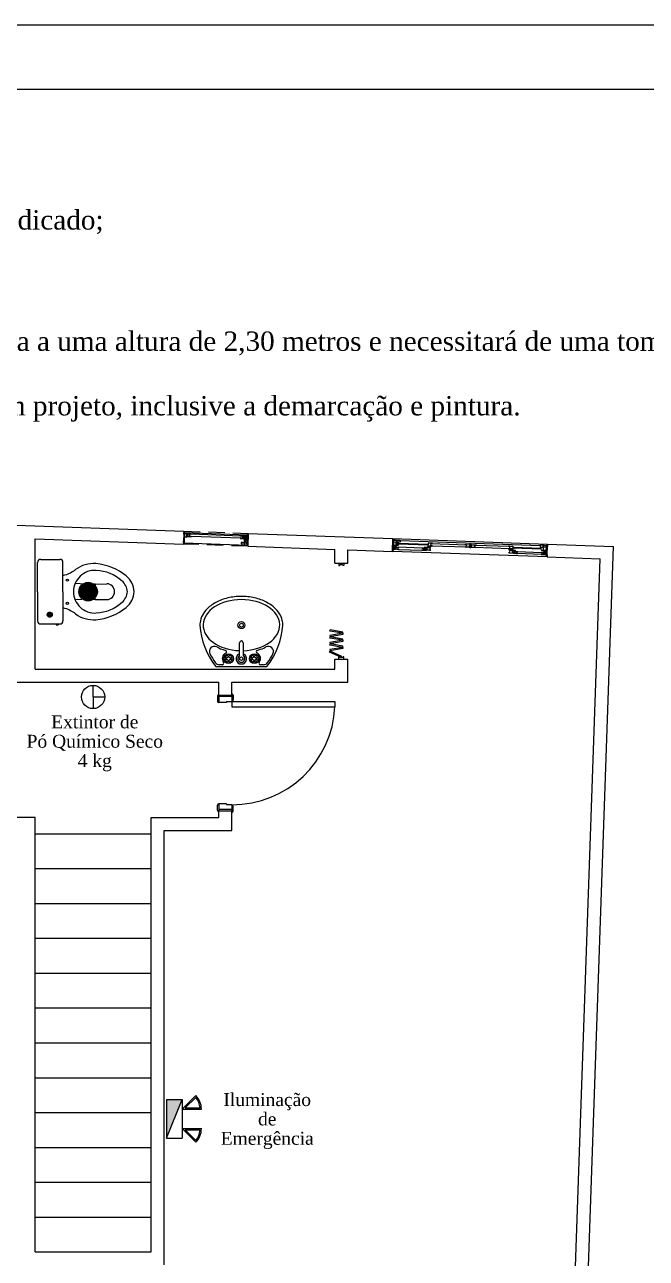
# Model space of a CAD drawing. Header units: millimetres. Extents: x 9200 to 13100, y 733 to 2283.
# Drawn here: x 9822 to 10304, y 1327 to 2283 of the extents above; entities that cross this region are included whole.
import ezdxf
from ezdxf.enums import TextEntityAlignment as Align

# ---------------------------------------------------------------- set-up
doc = ezdxf.new("R2010")
doc.units = ezdxf.units.MM
doc.linetypes.add('DASHED', pattern=[19.05, 12.7, -6.35])
for name, color, linetype in [('001 - 0.350 Color', 1, 'Continuous'), ('005 - 0.350 Color', 5, 'Continuous'), ('010 - 0.050', 10, 'Continuous'), ('014 - 1.000', 14, 'Continuous'), ('040 - 0.150', 40, 'Continuous')]:
    doc.layers.add(name, color=color, linetype=linetype)
doc.styles.add('style1', font='BOOKOS.TTF')

msp = doc.modelspace()

# ---------------------------------------------------------------- hatches: boundary and pattern name
at = {"layer": '005 - 0.350 Color', "ltscale": 0.25}
msp.add_hatch(color=256, dxfattribs=at).paths.add_polyline_path([(9931.75, 1419.94), (9931.75, 1449.94), (9943.75, 1449.94)])

# ---------------------------------------------------------------- linework, layer by layer
at = {"layer": '001 - 0.350 Color', "ltscale": 0.25}
for q in [(9874.75, 1770.94), (9874.75, 1752.94), (9883.75, 1761.94)]:
    msp.add_line((9874.75, 1761.94), q, dxfattribs=at)
msp.add_circle((9874.75, 1761.94), 9, dxfattribs=at)
at = {"layer": '005 - 0.350 Color', "ltscale": 0.25}
for p, q in [((9931.75, 1449.94), (9931.75, 1419.94)), ((9931.75, 1419.94), (9943.75, 1449.94)), ((9931.75, 1449.94), (9943.75, 1449.94)), ((9943.75, 1449.94), (9943.75, 1419.94)), ((9931.75, 1419.94), (9943.75, 1419.94))]:
    msp.add_line(p, q, dxfattribs=at)
at = {"layer": '005 - 0.350 Color', "ltscale": 2.5}
for p, q in [((9943.75, 1442.44), (9954.36, 1453.05)), ((9946.16, 1443.44), (9954.33, 1451.61)), ((9943.75, 1442.44), (9958.75, 1442.44)), ((9946.16, 1443.44), (9957.71, 1443.44)), ((9943.75, 1427.44), (9958.75, 1427.44)), ((9943.75, 1427.44), (9954.36, 1416.84)), ((9946.16, 1426.44), (9957.71, 1426.44)), ((9946.16, 1426.44), (9954.33, 1418.28))]:
    msp.add_line(p, q, dxfattribs=at)
for centre, radius, start, end in [((9943.75, 1442.44), 14, 4.09604, 40.90396), ((9943.75, 1442.44), 15, 0, 45), ((9943.75, 1427.44), 14, 319.09604, 355.90396), ((9943.75, 1427.44), 15, 315, 0)]:
    msp.add_arc(centre, radius, start, end, dxfattribs=at)
at = {"layer": '010 - 0.050', "ltscale": 0.5}
for p, q in [((9945.09, 1889.49), (9945.04, 1888.26)), ((9945.76, 1889.47), (9945.09, 1889.49)), ((9945.09, 1889.49), (9995.05, 1887.71)), ((9945.09, 1888.21), (9945.12, 1888.21)), ((9945.17, 1888.26), (9945.19, 1888.68)), ((9945.2, 1888.91), (9945.21, 1889.31)), ((9945.65, 1888.84), (9945.24, 1888.86)), ((9945.24, 1888.73), (9945.66, 1888.71)), ((9945.26, 1889.36), (9945.66, 1889.34)), ((9945.66, 1888.71), (9945.43, 1882.24)), ((9945.54, 1882.1), (9945.68, 1885.97)), ((9945.7, 1888.89), (9945.65, 1888.84)), ((9945.66, 1889.34), (9945.71, 1889.29)), ((9945.68, 1885.97), (9947.48, 1885.9)), ((9945.78, 1888.84), (9945.7, 1888.89)), ((9945.71, 1889.29), (9945.8, 1889.34)), ((9945.78, 1888.76), (9945.78, 1888.84)), ((9947.58, 1888.69), (9945.78, 1888.76)), ((9945.8, 1889.34), (9945.8, 1889.42)), ((9947.23, 1886.03), (9947.25, 1886.57)), ((9947.33, 1886.03), (9947.23, 1886.03)), ((9947.25, 1886.57), (9947.35, 1886.56)), ((9947.31, 1888.05), (9947.32, 1888.58)), ((9947.41, 1888.05), (9947.31, 1888.05)), ((9947.32, 1888.58), (9947.42, 1888.58)), ((9947.34, 1886.14), (9947.33, 1886.03)), ((9947.39, 1886.14), (9947.34, 1886.14)), ((9947.35, 1886.56), (9947.35, 1886.45)), ((9947.35, 1886.45), (9947.4, 1886.45)), ((9947.46, 1888.16), (9947.41, 1888.16)), ((9947.41, 1888.16), (9947.41, 1888.05)), ((9947.42, 1888.58), (9947.42, 1888.47)), ((9947.42, 1888.47), (9947.47, 1888.47)), ((9947.43, 1886.03), (9947.44, 1886.09)), ((9947.53, 1886.02), (9947.43, 1886.03)), ((9947.45, 1886.5), (9947.51, 1888.1)), ((9947.52, 1888.51), (9947.52, 1888.57)), ((9947.52, 1888.57), (9947.62, 1888.57)), ((9947.53, 1885.95), (9947.53, 1886.02)), ((9947.62, 1888.57), (9947.63, 1888.64)), ((9947.77, 1886.09), (9947.78, 1886.59)), ((9947.86, 1886.04), (9947.81, 1886.04)), ((9947.83, 1887.99), (9947.85, 1888.49)), ((9947.84, 1886.64), (9947.86, 1886.64)), ((9947.87, 1886.18), (9947.86, 1886.04)), ((9950.67, 1886.08), (9947.87, 1886.18)), ((9947.9, 1887.94), (9947.88, 1887.94)), ((9947.9, 1886.59), (9947.89, 1886.3)), ((9947.89, 1886.3), (9948.4, 1886.28)), ((9947.9, 1888.54), (9947.95, 1888.53)), ((9947.95, 1888.53), (9947.95, 1888.39)), ((9947.95, 1888.39), (9950.75, 1888.29)), ((9947.96, 1888.27), (9947.95, 1887.98)), ((9948.47, 1888.26), (9947.96, 1888.27)), ((9948.4, 1886.28), (9948.47, 1888.26)), ((9949.64, 1888.21), (9949.57, 1886.24)), ((9949.57, 1886.24), (9950.65, 1886.2)), ((9950.72, 1888.18), (9949.64, 1888.21)), ((9950.65, 1886.2), (9950.67, 1886.59)), ((9950.67, 1886.59), (9950.79, 1886.58)), ((9950.71, 1887.79), (9950.72, 1888.18)), ((9950.83, 1887.78), (9950.71, 1887.79)), ((9950.79, 1886.58), (9950.77, 1886.17)), ((9989.15, 1884.96), (9950.78, 1886.33)), ((9950.84, 1888.19), (9950.83, 1887.78)), ((9989.21, 1886.66), (9950.84, 1888.03)), ((9989.16, 1885.21), (9989.15, 1884.8)), ((9989.28, 1885.21), (9989.16, 1885.21)), ((9989.22, 1886.82), (9989.2, 1886.41)), ((9989.2, 1886.41), (9989.32, 1886.41)), ((9989.24, 1884.7), (9992.04, 1884.6)), ((9989.27, 1884.82), (9989.28, 1885.21)), ((9990.35, 1884.78), (9989.27, 1884.82)), ((9992.12, 1886.82), (9989.32, 1886.92)), ((9989.32, 1886.41), (9989.34, 1886.8)), ((9989.34, 1886.8), (9990.42, 1886.76)), ((9990.42, 1886.76), (9990.35, 1884.78)), ((9991.52, 1884.74), (9991.59, 1886.72)), ((9992.03, 1884.72), (9991.52, 1884.74)), ((9991.59, 1886.72), (9992.1, 1886.7)), ((9991.65, 1884.61), (9991.64, 1884.35)), ((9991.78, 1884.15), (9992, 1884.08)), ((9992, 1884.08), (9991.93, 1881.94)), ((9992.02, 1884.47), (9992.02, 1884.6)), ((9992.24, 1884.4), (9992.02, 1884.47)), ((9992.04, 1885.01), (9992.03, 1884.72)), ((9992.04, 1884.6), (9992.04, 1884.46)), ((9992.04, 1884.46), (9992.09, 1884.46)), ((9992.1, 1886.7), (9992.09, 1886.41)), ((9992.11, 1885.06), (9992.09, 1885.06)), ((9992.13, 1886.96), (9992.12, 1886.82)), ((9992.18, 1886.96), (9992.13, 1886.96)), ((9992.13, 1886.36), (9992.15, 1886.36)), ((9992.14, 1884.51), (9992.16, 1885.01)), ((9992.21, 1886.41), (9992.22, 1886.91)), ((9992.43, 1884.1), (9992.29, 1880.32)), ((9992.3, 1881.93), (9992.38, 1884.2)), ((9992.36, 1884.35), (9992.37, 1884.42)), ((9992.37, 1884.42), (9992.47, 1884.42)), ((9994.21, 1884.24), (9992.41, 1884.3)), ((9992.83, 1884.09), (9992.43, 1884.1)), ((9992.46, 1886.97), (9992.46, 1887.04)), ((9992.56, 1886.97), (9992.46, 1886.97)), ((9992.47, 1884.42), (9992.47, 1884.48)), ((9992.48, 1884.89), (9992.54, 1886.5)), ((9992.51, 1887.09), (9994.31, 1887.03)), ((9992.52, 1884.53), (9992.57, 1884.53)), ((9992.58, 1884.84), (9992.53, 1884.84)), ((9992.55, 1886.91), (9992.56, 1886.97)), ((9992.57, 1884.53), (9992.57, 1884.42)), ((9992.57, 1884.42), (9992.67, 1884.41)), ((9992.68, 1884.95), (9992.58, 1884.95)), ((9992.58, 1884.95), (9992.58, 1884.84)), ((9992.59, 1886.55), (9992.64, 1886.54)), ((9992.65, 1886.85), (9992.6, 1886.86)), ((9992.64, 1886.54), (9992.64, 1886.43)), ((9992.64, 1886.43), (9992.74, 1886.43)), ((9992.66, 1886.97), (9992.65, 1886.85)), ((9992.76, 1886.96), (9992.66, 1886.97)), ((9992.67, 1884.41), (9992.68, 1884.95)), ((9992.69, 1880.3), (9992.83, 1884.09)), ((9992.74, 1886.43), (9992.76, 1886.96)), ((9992.91, 1886.96), (9992.82, 1884.41)), ((9992.82, 1884.41), (9994.21, 1884.36)), ((9992.83, 1884.09), (9993.08, 1884.08)), ((9994.31, 1886.91), (9992.91, 1886.96)), ((9993.01, 1881.88), (9993.09, 1884.28)), ((9993.09, 1884.28), (9994.21, 1884.24)), ((9994.07, 1880.37), (9994.21, 1884.24)), ((9994.43, 1886.97), (9994.2, 1880.5)), ((9994.21, 1884.36), (9994.31, 1886.91)), ((9994.31, 1887.11), (9994.4, 1887.15)), ((9994.31, 1887.03), (9994.31, 1887.11)), ((9994.33, 1887.61), (9994.33, 1887.69)), ((9994.41, 1887.55), (9994.33, 1887.61)), ((9994.38, 1887.73), (9995.05, 1887.71)), ((9994.4, 1887.15), (9994.45, 1887.1)), ((9994.47, 1887.6), (9994.41, 1887.55)), ((9994.85, 1886.96), (9994.43, 1886.97)), ((9994.45, 1887.1), (9994.85, 1887.09)), ((9994.87, 1887.59), (9994.47, 1887.6)), ((9994.88, 1886.49), (9994.9, 1886.91)), ((9994.9, 1887.14), (9994.92, 1887.54)), ((9994.96, 1886.43), (9994.93, 1886.43)), ((9995.05, 1887.71), (9995.01, 1886.48)), ((9944.84, 1882.73), (9944.8, 1881.5)), ((9944.8, 1881.5), (9945.47, 1881.47)), ((9944.8, 1881.5), (9994.77, 1879.72)), ((9944.93, 1882.77), (9944.9, 1882.77)), ((9944.94, 1881.67), (9944.95, 1882.07)), ((9944.96, 1882.3), (9944.97, 1882.72)), ((9945.39, 1881.61), (9944.99, 1881.62)), ((9945, 1882.12), (9945.41, 1882.11)), ((9945.43, 1882.24), (9945.01, 1882.25)), ((9945.44, 1881.65), (9945.39, 1881.61)), ((9945.41, 1882.11), (9945.45, 1882.05)), ((9945.52, 1881.6), (9945.44, 1881.65)), ((9945.45, 1882.05), (9945.54, 1882.1)), ((9945.52, 1881.52), (9945.52, 1881.6)), ((9989.91, 1880.68), (9989.94, 1881.68)), ((9991.88, 1880.53), (9990.23, 1880.37)), ((9990.29, 1881.97), (9991.92, 1881.7)), ((9991.93, 1881.94), (9992.3, 1881.93)), ((9992.09, 1880.33), (9992.29, 1880.32)), ((9992.15, 1881.89), (9992.35, 1881.88)), ((9992.29, 1880.32), (9992.69, 1880.3)), ((9992.77, 1882.49), (9992.37, 1882.5)), ((9992.76, 1882.09), (9993.01, 1882.08)), ((9994.12, 1881.84), (9993.01, 1881.88)), ((9994.05, 1879.87), (9994.14, 1879.92)), ((9994.05, 1879.79), (9994.05, 1879.87)), ((9994.16, 1880.32), (9994.07, 1880.37)), ((9994.77, 1879.72), (9994.1, 1879.74)), ((9994.14, 1879.92), (9994.19, 1879.87)), ((9994.21, 1880.37), (9994.16, 1880.32)), ((9994.19, 1879.87), (9994.59, 1879.85)), ((9994.2, 1880.5), (9994.62, 1880.48)), ((9994.61, 1880.35), (9994.21, 1880.37)), ((9994.65, 1879.9), (9994.66, 1880.3)), ((9994.67, 1880.53), (9994.68, 1880.95)), ((9994.73, 1881), (9994.76, 1881)), ((9994.81, 1880.94), (9994.77, 1879.72))]:
    msp.add_line(p, q, dxfattribs=at)
at = {"layer": '010 - 0.050'}
for p, q in [((10107.15, 1884.71), (10227.07, 1880.43)), ((10107.84, 1883.38), (10109.99, 1883.3)), ((10109.99, 1883.3), (10107.84, 1883.38)), ((10226.71, 1870.44), (10106.79, 1874.72)), ((10107.79, 1882.09), (10109.89, 1882.01)), ((10111.45, 1876.34), (10129.62, 1875.69)), ((10111.64, 1881.2), (10134.47, 1880.39)), ((10111.64, 1880.62), (10134.45, 1879.81)), ((10112.79, 1883.2), (10221.33, 1879.33)), ((10136.71, 1879.16), (10164.15, 1878.19)), ((10136.78, 1880.86), (10164.21, 1879.89)), ((10200.24, 1877.46), (10222.29, 1876.67)), ((10200.26, 1878.04), (10222.33, 1877.25)), ((10224.13, 1879.23), (10226.28, 1879.15)), ((10226.24, 1877.86), (10224.14, 1877.94)), ((9831.75, 1843.55), (9831.75, 1866.17)), ((9834.13, 1868.55), (9849.01, 1868.55)), ((9851.39, 1843.55), (9851.39, 1866.17)), ((10222.18, 1872.39), (10204.01, 1873.04)), ((9876.28, 1848.98), (9860.87, 1849.99)), ((9865.21, 1845.58), (9863.81, 1844.18)), ((9872.95, 1836.7), (9864.07, 1845.57)), ((9868.45, 1850.25), (9864.22, 1846.02)), ((9865.78, 1847.28), (9864.35, 1845.86)), ((9873.78, 1837), (9864.38, 1846.41)), ((9873.78, 1837), (9864.38, 1846.41)), ((9874.53, 1837.39), (9864.76, 1847.16)), ((9875.21, 1837.84), (9865.21, 1847.84)), ((9866.34, 1848.99), (9865.25, 1847.9)), ((9866.91, 1846.14), (9865.49, 1844.72)), ((9875.83, 1838.36), (9865.73, 1848.46)), ((9867.48, 1847.85), (9866.06, 1846.43)), ((9876.38, 1838.95), (9866.32, 1849.01)), ((9868.05, 1849.55), (9866.63, 1848.13)), ((9876.87, 1839.6), (9866.97, 1849.5)), ((9868.62, 1846.71), (9867.2, 1845.29)), ((9877.29, 1840.31), (9867.68, 1849.92)), ((9869.18, 1848.42), (9867.76, 1847)), ((9869.75, 1850.12), (9868.33, 1848.7)), ((9869.75, 1845.58), (9868.33, 1844.16)), ((9877.63, 1841.1), (9868.48, 1850.26)), ((9870.32, 1847.28), (9868.9, 1845.86)), ((9877.89, 1841.98), (9869.35, 1850.52)), ((9870.89, 1848.99), (9869.47, 1847.57)), ((9871.44, 1850.68), (9870.04, 1849.27)), ((9871.46, 1846.14), (9870.04, 1844.72)), ((9878.04, 1842.97), (9870.34, 1850.67)), ((9872.03, 1847.85), (9870.6, 1846.43)), ((9878.06, 1843.25), (9870.62, 1850.69)), ((9872.59, 1849.55), (9871.17, 1848.13)), ((9876.28, 1849.5), (9871.41, 1849.83)), ((9878.05, 1844.1), (9871.47, 1850.67)), ((9872.44, 1850.53), (9871.74, 1849.84)), ((9873.16, 1846.71), (9871.74, 1845.29)), ((9873.73, 1848.42), (9872.31, 1847)), ((9877.8, 1845.48), (9872.86, 1850.43)), ((9874.12, 1849.94), (9872.88, 1848.7)), ((9874.3, 1845.58), (9872.88, 1844.16)), ((9874.87, 1847.28), (9873.45, 1845.86)), ((9875.43, 1848.99), (9874.01, 1847.57)), ((9874.84, 1849.53), (9874.58, 1849.27)), ((9876, 1846.14), (9874.58, 1844.72)), ((9876.78, 1847.64), (9875.01, 1849.41)), ((9876.57, 1847.85), (9875.15, 1846.43)), ((9876.08, 1848.49), (9875.72, 1848.13)), ((9876.28, 1849.5), (9885.42, 1849.67)), ((9876.28, 1848.98), (9876.28, 1843.55)), ((9877.45, 1846.46), (9876.29, 1845.29)), ((9877.06, 1847.2), (9876.86, 1847)), ((9831.75, 1843.55), (9831.75, 1820.93)), ((9851.39, 1843.55), (9851.39, 1820.93)), ((9876.28, 1838.13), (9860.81, 1837.11)), ((9870.97, 1836.41), (9863.78, 1843.59)), ((9864.64, 1843.87), (9863.8, 1843.03)), ((9872.02, 1836.49), (9863.87, 1844.65)), ((9869.73, 1836.51), (9863.88, 1842.36)), ((9864.07, 1842.17), (9863.94, 1842.04)), ((9865.78, 1842.74), (9864.35, 1841.31)), ((9868.12, 1836.98), (9864.35, 1840.75)), ((9865.21, 1841.03), (9864.53, 1840.36)), ((9866.34, 1844.44), (9864.92, 1843.02)), ((9866.34, 1839.89), (9865.43, 1838.98)), ((9866.91, 1841.6), (9865.49, 1840.18)), ((9867.48, 1843.3), (9866.06, 1841.88)), ((9869.75, 1841.03), (9866.59, 1837.87)), ((9867.48, 1838.76), (9866.59, 1837.87)), ((9868.05, 1845.01), (9866.63, 1843.59)), ((9868.05, 1840.46), (9866.63, 1839.04)), ((9868.62, 1842.17), (9867.2, 1840.75)), ((9869.18, 1843.87), (9867.76, 1842.45)), ((9869.18, 1839.33), (9867.76, 1837.91)), ((9868.62, 1837.62), (9868.02, 1837.03)), ((9869.75, 1841.03), (9868.33, 1839.61)), ((9870.32, 1842.74), (9868.9, 1841.31)), ((9870.32, 1838.19), (9868.9, 1836.77)), ((9870.89, 1844.44), (9869.47, 1843.02)), ((9870.89, 1839.89), (9869.47, 1838.47)), ((9871.46, 1841.6), (9870.04, 1840.18)), ((9872.03, 1843.3), (9870.6, 1841.88)), ((9872.03, 1838.76), (9870.6, 1837.34)), ((9871.46, 1837.05), (9870.81, 1836.41)), ((9872.59, 1845.01), (9871.17, 1843.59)), ((9872.59, 1840.46), (9871.17, 1839.04)), ((9876.28, 1837.6), (9871.41, 1837.28)), ((9873.16, 1842.17), (9871.74, 1840.75)), ((9873.16, 1837.62), (9872.04, 1836.5)), ((9873.73, 1843.87), (9872.31, 1842.45)), ((9873.73, 1839.33), (9872.31, 1837.91)), ((9874.3, 1841.03), (9872.88, 1839.61)), ((9874.87, 1842.74), (9873.45, 1841.31)), ((9874.87, 1838.19), (9873.61, 1836.93)), ((9875.43, 1844.44), (9874.01, 1843.02)), ((9875.43, 1839.89), (9874.01, 1838.47)), ((9876, 1841.6), (9874.58, 1840.18)), ((9876.57, 1843.3), (9875.15, 1841.88)), ((9877.14, 1845.01), (9875.72, 1843.59)), ((9877.14, 1840.46), (9875.72, 1839.04)), ((9876.28, 1838.13), (9876.28, 1843.55)), ((9876.28, 1837.6), (9885.42, 1837.44)), ((9877.71, 1842.17), (9876.29, 1840.75)), ((9878.07, 1843.66), (9876.86, 1842.45)), ((9877.97, 1844.71), (9877.42, 1844.16)), ((9841.16, 1827.6), (9839.26, 1825.7)), ((9840.93, 1827.59), (9839.27, 1825.92)), ((9841.36, 1827.59), (9839.27, 1825.5)), ((9841.54, 1827.56), (9839.29, 1825.32)), ((9841.58, 1823.84), (9839.3, 1826.11)), ((9840.67, 1827.54), (9839.32, 1826.19)), ((9841.71, 1827.52), (9839.34, 1825.15)), ((9841.75, 1823.88), (9839.35, 1826.28)), ((9841.86, 1827.47), (9839.39, 1824.99)), ((9841.9, 1823.94), (9839.41, 1826.43)), ((9840.34, 1827.41), (9839.44, 1826.52)), ((9842.01, 1827.4), (9839.46, 1824.85)), ((9842.04, 1824.01), (9839.47, 1826.58)), ((9842.15, 1827.33), (9839.53, 1824.71)), ((9842.18, 1824.08), (9839.55, 1826.71)), ((9842.27, 1827.24), (9839.61, 1824.58)), ((9842.3, 1824.17), (9839.64, 1826.83)), ((9842.39, 1827.15), (9839.71, 1824.47)), ((9842.42, 1824.26), (9839.73, 1826.95)), ((9842.5, 1827.05), (9839.81, 1824.36)), ((9842.53, 1824.36), (9839.83, 1827.06)), ((9842.6, 1826.94), (9839.92, 1824.25)), ((9842.63, 1824.48), (9839.94, 1827.16)), ((9842.7, 1826.82), (9840.03, 1824.16)), ((9842.72, 1824.59), (9840.06, 1827.25)), ((9842.78, 1826.7), (9840.16, 1824.08)), ((9842.8, 1824.72), (9840.19, 1827.33)), ((9842.86, 1826.56), (9840.29, 1824)), ((9842.87, 1824.86), (9840.33, 1827.41)), ((9842.92, 1826.42), (9840.44, 1823.93)), ((9842.94, 1825.01), (9840.47, 1827.47)), ((9842.98, 1826.27), (9840.59, 1823.88)), ((9842.99, 1825.16), (9840.63, 1827.52)), ((9843.02, 1826.1), (9840.76, 1823.83)), ((9843.03, 1825.33), (9840.8, 1827.56)), ((9843.06, 1825.52), (9840.98, 1827.59)), ((9843.07, 1825.72), (9841.19, 1827.6)), ((9843.05, 1825.94), (9841.41, 1827.58)), ((9843, 1826.21), (9841.68, 1827.53)), ((9842.86, 1826.55), (9842.02, 1827.39)), ((9834.13, 1818.55), (9849.01, 1818.55)), ((9834.13, 1818.55), (9834.13, 1818.55)), ((9834.13, 1818.55), (9834.13, 1818.55)), ((9841.21, 1823.79), (9839.26, 1825.74)), ((9841.4, 1823.81), (9839.27, 1825.93)), ((9840.99, 1823.8), (9839.27, 1825.52)), ((9840.74, 1823.84), (9839.31, 1825.27)), ((9840.43, 1823.94), (9839.4, 1824.96)), ((9843.05, 1825.92), (9840.94, 1823.8)), ((9843.07, 1825.72), (9841.14, 1823.79)), ((9843.06, 1825.5), (9841.36, 1823.8)), ((9843.01, 1825.25), (9841.61, 1823.84)), ((9842.91, 1824.93), (9841.93, 1823.95)), ((9846.2, 1818.55), (9846.2, 1817.98)), ((9846.2, 1817.98), (9847.8, 1817.98)), ((9846.44, 1817.74), (9847.56, 1817.74)), ((9847.8, 1818.55), (9847.8, 1817.98)), ((9988.38, 1794.01), (9988.38, 1804.01)), ((9991.13, 1804.01), (9991.13, 1794.01)), ((9978.47, 1791.98), (9977.72, 1791.98)), ((9978.46, 1791.29), (9977.72, 1791.29)), ((9979.44, 1792.96), (9979.44, 1793.69)), ((9979.44, 1790.32), (9979.44, 1789.57)), ((9980.13, 1792.95), (9980.13, 1793.69)), ((9980.13, 1790.31), (9980.13, 1789.57)), ((9981.1, 1791.29), (9981.84, 1791.29)), ((9981.11, 1791.98), (9981.84, 1791.98)), ((9998.4, 1791.98), (9997.66, 1791.98)), ((9998.39, 1791.29), (9997.66, 1791.29)), ((9999.38, 1792.96), (9999.38, 1793.69)), ((9999.38, 1790.32), (9999.38, 1789.57)), ((10000.06, 1792.95), (10000.06, 1793.69)), ((10000.06, 1790.31), (10000.06, 1789.57)), ((10001.04, 1791.29), (10001.78, 1791.29)), ((10001.05, 1791.98), (10001.78, 1791.98)), ((10009.55, 1785.44), (9969.95, 1785.44)), ((9975.01, 1786.93), (9972.69, 1786.93)), ((10006.81, 1786.93), (10004.49, 1786.93)), ((9971.25, 1762.74), (9971.25, 1758.74)), ((9972.25, 1763.24), (9972.25, 1757.74)), ((9982.25, 1762.24), (9972.25, 1762.24)), ((9983.25, 1763.44), (9983.25, 1759.44)), ((9978.25, 1757.74), (9972.25, 1757.74)), ((9972.25, 1757.74), (9972.25, 1757.74)), ((9978.25, 1758.44), (9978.25, 1757.74)), ((9982.25, 1758.44), (9982.25, 1758.44)), ((9982.25, 1758.44), (10062.25, 1758.44)), ((9982.25, 1754.44), (10062.25, 1754.44)), ((10062.25, 1758.44), (10062.25, 1754.44)), ((9971.25, 1674.14), (9971.25, 1678.14)), ((9978.25, 1679.14), (9972.25, 1679.14)), ((9972.25, 1679.14), (9972.25, 1673.64)), ((9982.25, 1674.64), (9972.25, 1674.64)), ((9978.25, 1679.14), (9978.25, 1678.44)), ((9982.25, 1678.44), (9978.25, 1678.44)), ((9982.25, 1678.44), (9982.25, 1673.64)), ((9983.25, 1673.44), (9983.25, 1677.44))]:
    msp.add_line(p, q, dxfattribs=at)
at = {"layer": '010 - 0.050', "ltscale": 2.5}
for p, q in [((10065.25, 1865.74), (10065.25, 1863.74)), ((10065.75, 1863.74), (10066.46, 1864.45)), ((10068.04, 1864.45), (10066.46, 1864.45)), ((10068.75, 1863.74), (10068.04, 1864.45)), ((10069.25, 1865.74), (10069.25, 1863.74)), ((10065.25, 1863.74), (10065.75, 1863.74)), ((10069.25, 1863.74), (10068.75, 1863.74)), ((10058.45, 1813.05), (10058.62, 1814.03)), ((10068.29, 1811.31), (10058.45, 1813.05)), ((10068.29, 1811.31), (10058.45, 1809.57)), ((10058.45, 1809.57), (10058.62, 1808.59)), ((10058.45, 1807.6), (10058.62, 1808.59)), ((10068.29, 1805.87), (10058.45, 1807.6)), ((10068.47, 1812.29), (10058.62, 1814.03)), ((10068.47, 1810.32), (10058.62, 1808.59)), ((10068.47, 1806.85), (10058.62, 1808.59)), ((10068.29, 1811.31), (10068.47, 1812.29)), ((10068.29, 1811.31), (10068.47, 1810.32)), ((10068.29, 1805.87), (10068.47, 1806.85)), ((10058.19, 1796.66), (10058.61, 1797.57)), ((10068.29, 1805.87), (10058.45, 1804.13)), ((10058.45, 1804.13), (10058.62, 1803.14)), ((10058.45, 1802.16), (10058.62, 1803.14)), ((10068.29, 1800.42), (10058.45, 1802.16)), ((10068.29, 1800.42), (10058.45, 1798.69)), ((10058.45, 1798.69), (10058.62, 1797.7)), ((10067.67, 1793.34), (10058.61, 1797.57)), ((10068.47, 1804.88), (10058.62, 1803.14)), ((10068.47, 1801.41), (10058.62, 1803.14)), ((10068.47, 1799.44), (10058.62, 1797.7)), ((10068.29, 1805.87), (10068.47, 1804.88)), ((10068.29, 1800.42), (10068.47, 1801.41)), ((10068.29, 1800.42), (10068.47, 1799.44)), ((10067.25, 1792.44), (10058.19, 1796.66)), ((10065.25, 1793.14), (10065.75, 1793.14)), ((10065.25, 1791.14), (10065.25, 1793.14)), ((10065.75, 1793.14), (10066.46, 1792.44)), ((10068.04, 1792.44), (10066.46, 1792.44)), ((10067.25, 1792.44), (10067.67, 1793.34)), ((10068.75, 1793.14), (10068.04, 1792.44)), ((10069.25, 1793.14), (10068.75, 1793.14)), ((10069.25, 1791.14), (10069.25, 1793.14)), ((9982.25, 1763.24), (9982.25, 1758.44)), ((9978.25, 1758.44), (9982.25, 1758.44)), ((9982.25, 1758.44), (9982.25, 1754.44))]:
    msp.add_line(p, q, dxfattribs=at)
at = {"layer": '010 - 0.050'}
for points in [[(10107.67, 1878.75), (10108.67, 1878.71), (10108.68, 1878.85), (10107.68, 1878.89), (10107.84, 1883.41), (10109.1, 1883.36), (10109.1, 1883.5), (10107.84, 1883.55), (10107.76, 1883.6), (10107.71, 1883.55), (10107.25, 1883.57), (10107.26, 1884.07), (10107.73, 1884.05), (10107.77, 1884), (10107.86, 1884.05), (10107.87, 1884.19), (10107.13, 1884.21), (10107.08, 1882.93), (10107.22, 1882.93), (10107.24, 1883.43), (10107.69, 1883.41), (10107.42, 1875.98), (10106.97, 1875.99), (10106.99, 1876.49), (10106.85, 1876.5), (10106.81, 1875.22), (10107.55, 1875.19), (10107.55, 1875.33), (10107.47, 1875.39), (10107.42, 1875.34), (10106.95, 1875.35), (10106.97, 1875.85), (10107.43, 1875.84), (10107.48, 1875.78), (10107.57, 1875.83), (10107.61, 1876.85), (10108.61, 1876.82), (10108.61, 1876.96), (10107.61, 1876.99)], [(10226.12, 1874.52), (10225.12, 1874.56), (10225.12, 1874.7), (10226.12, 1874.66), (10226.28, 1879.18), (10225.03, 1879.23), (10225.03, 1879.37), (10226.29, 1879.32), (10226.38, 1879.37), (10226.43, 1879.32), (10226.89, 1879.3), (10226.91, 1879.8), (10226.44, 1879.82), (10226.39, 1879.77), (10226.31, 1879.82), (10226.31, 1879.96), (10227.05, 1879.94), (10227.01, 1878.66), (10226.87, 1878.66), (10226.88, 1879.16), (10226.43, 1879.18), (10226.17, 1871.74), (10226.62, 1871.73), (10226.64, 1872.22), (10226.78, 1872.22), (10226.73, 1870.94), (10225.99, 1870.97), (10226, 1871.11), (10226.08, 1871.15), (10226.13, 1871.1), (10226.6, 1871.09), (10226.61, 1871.59), (10226.15, 1871.6), (10226.1, 1871.55), (10226.01, 1871.61), (10226.05, 1872.63), (10225.05, 1872.66), (10225.06, 1872.8), (10226.06, 1872.77)]]:
    msp.add_lwpolyline(points, close=True, dxfattribs=at)
for points in [[(10110.27, 1879.8), (10109.87, 1879.81), (10110, 1883.61), (10110.4, 1883.6), (10110.27, 1879.8)], [(10109, 1878.03), (10111.51, 1877.94), (10111.49, 1877.54), (10111.37, 1877.54), (10111.38, 1877.82), (10110.3, 1877.86), (10110.26, 1876.5), (10111.33, 1876.46), (10111.34, 1876.74), (10111.46, 1876.74), (10111.45, 1876.34), (10108.14, 1876.46), (10108.15, 1876.58)], [(10108.15, 1876.58), (10109.15, 1876.54), (10109.19, 1877.9), (10108.99, 1877.91), (10109, 1878.03)], [(10129.68, 1877.29), (10111.51, 1877.94)], [(10132.93, 1875.69), (10131.93, 1875.73), (10131.98, 1877.09), (10132.18, 1877.08), (10132.18, 1877.2), (10129.68, 1877.29), (10129.66, 1876.89), (10129.78, 1876.89), (10129.79, 1877.17), (10130.87, 1877.13), (10130.82, 1875.77), (10129.74, 1875.81), (10129.75, 1876.09), (10129.63, 1876.09), (10129.62, 1875.69), (10132.93, 1875.57), (10132.93, 1875.69)], [(10170.45, 1877.93), (10197.93, 1876.95)], [(10170.51, 1879.69), (10197.99, 1878.71)], [(10200.71, 1873.27), (10201.71, 1873.24), (10201.76, 1874.6), (10201.56, 1874.61), (10201.56, 1874.73), (10204.07, 1874.64), (10204.05, 1874.24), (10203.93, 1874.24), (10203.94, 1874.52), (10202.86, 1874.56), (10202.82, 1873.2), (10203.9, 1873.16), (10203.91, 1873.44), (10204.03, 1873.44), (10204.01, 1873.04), (10200.7, 1873.16), (10200.71, 1873.27)], [(10204.07, 1874.64), (10222.24, 1873.99)], [(10224.75, 1873.9), (10222.24, 1873.99), (10222.22, 1873.59), (10222.34, 1873.58), (10222.35, 1873.86), (10223.43, 1873.83), (10223.38, 1872.47), (10222.3, 1872.5), (10222.31, 1872.78), (10222.19, 1872.79), (10222.18, 1872.39), (10225.49, 1872.27), (10225.49, 1872.39)], [(10223.61, 1875.76), (10224.01, 1875.74), (10224.14, 1879.54), (10223.74, 1879.56), (10223.61, 1875.76)], [(10225.49, 1872.39), (10224.49, 1872.43), (10224.54, 1873.79), (10224.74, 1873.78), (10224.75, 1873.9)]]:
    msp.add_lwpolyline(points, dxfattribs=at)
for points in [[(10110.55, 1882.02), (10110.35, 1882.02), (10110.4, 1883.6), (10110.6, 1883.59), (10110.6, 1883.52, 0.453094), (10110.76, 1883.36), (10112.46, 1883.52, -0.453094), (10112.79, 1883.22), (10112.76, 1882.22, -0.453094), (10112.41, 1881.93), (10110.72, 1882.21, 0.453094), (10110.55, 1882.07), (10110.55, 1882.02)], [(10107.71, 1879.69), (10111.22, 1879.56, 0.357337), (10111.52, 1879.79, 0.099331), (10111.59, 1881.71, 0.357337), (10111.3, 1881.96), (10110.35, 1882)], [(10223.49, 1877.99), (10223.68, 1877.98), (10223.74, 1879.56), (10223.54, 1879.57), (10223.54, 1879.49, -0.453094), (10223.36, 1879.35), (10221.68, 1879.63, 0.453094), (10221.33, 1879.34), (10221.3, 1878.34, 0.453094), (10221.62, 1878.03), (10223.32, 1878.2, -0.453094), (10223.49, 1878.04), (10223.49, 1877.99)], [(10226.15, 1875.46), (10222.64, 1875.59, -0.357337), (10222.36, 1875.84, -0.099331), (10222.43, 1877.76, -0.357337), (10222.73, 1877.99), (10223.68, 1877.95)]]:
    msp.add_lwpolyline(points, format="xyb", dxfattribs=at)
for points in [[(10108.79, 1878.71), (10109, 1878.7), (10108.99, 1878.35), (10109.24, 1878.34), (10109.24, 1878.44), (10109.11, 1878.45), (10109.12, 1878.7), (10109.67, 1878.68), (10109.66, 1878.43), (10109.54, 1878.43), (10109.53, 1878.33), (10109.78, 1878.32), (10109.8, 1878.79), (10108.68, 1878.83), (10108.67, 1878.67), (10108.52, 1878.68), (10108.52, 1878.71), (10108.27, 1878.72), (10107.91, 1878.64, 1), (10107.94, 1878.52), (10108.28, 1878.6), (10108.67, 1878.58), (10108.61, 1877.09), (10108.23, 1877.1), (10107.89, 1877.2, 1), (10107.86, 1877.09), (10108.21, 1876.98), (10108.46, 1876.97), (10108.46, 1877), (10108.61, 1877), (10108.61, 1876.84), (10108.73, 1876.83)], [(10132.43, 1877.73), (10132.22, 1877.73), (10132.21, 1877.38), (10131.97, 1877.39), (10131.97, 1877.49), (10132.09, 1877.49), (10132.1, 1877.74), (10131.55, 1877.76), (10131.54, 1877.51), (10131.67, 1877.5), (10131.67, 1877.4), (10131.42, 1877.41), (10131.44, 1877.88), (10132.56, 1877.84), (10132.55, 1877.68), (10132.7, 1877.68), (10132.7, 1877.71), (10132.95, 1877.7), (10133.3, 1877.59, -1), (10133.27, 1877.48), (10132.93, 1877.58), (10132.55, 1877.59), (10132.49, 1876.09), (10132.88, 1876.08), (10133.22, 1876.16, -1), (10133.25, 1876.04), (10132.89, 1875.96), (10132.64, 1875.97), (10132.64, 1876), (10132.49, 1876), (10132.49, 1875.84), (10132.37, 1875.85)], [(10135.52, 1878.59), (10135.51, 1878.49), (10135.39, 1878.49), (10135.38, 1878.36), (10135.93, 1878.34), (10135.94, 1878.47), (10135.81, 1878.48), (10135.82, 1878.58), (10136.37, 1878.56, -0.414214), (10136.68, 1878.22), (10136.56, 1878.22), (10136.56, 1878.22, 0.414214), (10136.37, 1878.44), (10136.07, 1878.45), (10135.98, 1875.84), (10136.27, 1875.83, 0.414214), (10136.48, 1876.03), (10136.48, 1876.03), (10136.6, 1876.02), (10136.6, 1876.02, -0.414214), (10136.27, 1875.71), (10132.49, 1875.84), (10132.49, 1875.96), (10133.69, 1875.92), (10133.75, 1877.68), (10132.55, 1877.72), (10132.56, 1877.84), (10135.92, 1877.72), (10135.94, 1878.17), (10135.24, 1878.26), (10135.25, 1878.42), (10134.61, 1878.5, -0.957391), (10134.62, 1878.62)], [(10135.85, 1878.2, 0.957391), (10135.86, 1878.31), (10135.26, 1878.39, -0.388979), (10135.22, 1878.44), (10135.22, 1878.52, 0.39085), (10135.18, 1878.57), (10134.6, 1878.64, -0.39085), (10134.56, 1878.69), (10134.57, 1879.04, -0.414214), (10134.62, 1879.09), (10137.91, 1878.97), (10137.91, 1879.09), (10136.71, 1879.13), (10136.78, 1880.89), (10137.98, 1880.85), (10137.98, 1880.97), (10134.49, 1881.1), (10134.4, 1878.42, 0.414214), (10134.56, 1878.24), (10134.67, 1878.24), (10134.67, 1878.34), (10134.54, 1878.34), (10134.55, 1878.47), (10135.1, 1878.45), (10135.09, 1878.32), (10134.97, 1878.33), (10134.97, 1878.23)], [(10166.43, 1878.12), (10166.64, 1877.9, 0.668179), (10166.73, 1877.93), (10166.75, 1878.49), (10166.87, 1878.49), (10166.87, 1878.34), (10167.1, 1878.38), (10167.1, 1878.45, -0.668179), (10167.15, 1878.47), (10167.22, 1878.39), (10167.68, 1878.46, -1), (10167.69, 1878.34), (10166.86, 1878.22), (10166.84, 1877.74), (10166.62, 1877.75), (10166.43, 1877.95), (10162.94, 1878.08), (10162.95, 1878.2), (10164.14, 1878.16), (10164.21, 1879.92), (10163.01, 1879.96), (10163.01, 1880.08), (10166.5, 1879.95), (10166.71, 1880.15), (10166.93, 1880.14), (10166.91, 1879.66), (10167.73, 1879.48, -1), (10167.71, 1879.36), (10167.26, 1879.46), (10167.18, 1879.39, -0.668179), (10167.13, 1879.41), (10167.14, 1879.49), (10166.91, 1879.54), (10166.9, 1879.39), (10166.78, 1879.39), (10166.8, 1879.96, 0.668179), (10166.72, 1879.99), (10166.49, 1879.78)], [(10167.92, 1879.92), (10167.91, 1879.6), (10167.79, 1879.61), (10167.8, 1879.76), (10167.67, 1879.76), (10167.68, 1879.86), (10167.8, 1879.86), (10167.8, 1879.99), (10167.26, 1880.01), (10167.25, 1879.88), (10167.38, 1879.87), (10167.37, 1879.77), (10167.13, 1879.78), (10167.14, 1880.13), (10168.03, 1880.1), (10168.22, 1879.89), (10171.71, 1879.77), (10171.71, 1879.65), (10170.51, 1879.69), (10170.45, 1877.93), (10171.65, 1877.89), (10171.64, 1877.77), (10168.15, 1877.89), (10167.95, 1877.7), (10167.05, 1877.73), (10167.07, 1878.08), (10167.31, 1878.07), (10167.31, 1877.97), (10167.18, 1877.98), (10167.18, 1877.85), (10167.73, 1877.83), (10167.73, 1877.96), (10167.61, 1877.96), (10167.61, 1878.06), (10167.74, 1878.06), (10167.74, 1878.21), (10167.86, 1878.2), (10167.85, 1877.89, 0.668179), (10167.93, 1877.85), (10168.16, 1878.06), (10168.22, 1879.72), (10168.01, 1879.95, 0.668179)], [(10196.73, 1876.99), (10197.93, 1876.95), (10197.99, 1878.71), (10196.79, 1878.75), (10196.79, 1878.87), (10200.28, 1878.75), (10200.19, 1876.07, -0.414214), (10200.01, 1875.91), (10199.9, 1875.91), (10199.91, 1876.01), (10200.03, 1876.01), (10200.04, 1876.14), (10199.49, 1876.16), (10199.48, 1876.03), (10199.61, 1876.02), (10199.61, 1875.92), (10198.72, 1875.95, -0.957391), (10198.72, 1876.07), (10199.32, 1876.1, 0.388979), (10199.37, 1876.15), (10199.37, 1876.23, -0.39085), (10199.42, 1876.28), (10200, 1876.3, 0.39085), (10200.05, 1876.35), (10200.06, 1876.71, 0.414214), (10200.01, 1876.76), (10196.72, 1876.87)], [(10198.34, 1876.35), (10198.33, 1876.25), (10198.46, 1876.24), (10198.45, 1876.11), (10197.9, 1876.13), (10197.91, 1876.26), (10198.03, 1876.26), (10198.04, 1876.36), (10197.48, 1876.38, 0.414214), (10197.14, 1876.06), (10197.26, 1876.06), (10197.26, 1876.06, -0.414214), (10197.48, 1876.26), (10197.77, 1876.25), (10197.68, 1873.64), (10197.38, 1873.65, -0.414214), (10197.19, 1873.86), (10197.19, 1873.86), (10197.07, 1873.87), (10197.07, 1873.87, 0.414214), (10197.38, 1873.53), (10201.16, 1873.39), (10201.17, 1873.51), (10199.97, 1873.56), (10200.03, 1875.32), (10201.23, 1875.27), (10201.23, 1875.39), (10197.87, 1875.51), (10197.88, 1875.96), (10198.58, 1876), (10198.59, 1876.16), (10199.24, 1876.19, 0.957391), (10199.23, 1876.31)], [(10201.35, 1875.27), (10201.56, 1875.26), (10201.55, 1874.91), (10201.79, 1874.9), (10201.79, 1875), (10201.67, 1875.01), (10201.68, 1875.26), (10202.23, 1875.24), (10202.22, 1874.99), (10202.09, 1874.99), (10202.09, 1874.89), (10202.34, 1874.88), (10202.35, 1875.35), (10201.23, 1875.39), (10201.23, 1875.23), (10201.08, 1875.24), (10201.08, 1875.27), (10200.83, 1875.28), (10200.47, 1875.19, 1), (10200.5, 1875.08), (10200.84, 1875.16), (10201.22, 1875.14), (10201.17, 1873.64), (10200.79, 1873.66), (10200.45, 1873.76, 1), (10200.42, 1873.65), (10200.77, 1873.54), (10201.02, 1873.53), (10201.02, 1873.56), (10201.17, 1873.55), (10201.16, 1873.39), (10201.28, 1873.39)], [(10225, 1874.56), (10224.79, 1874.57), (10224.78, 1874.22), (10224.53, 1874.23), (10224.54, 1874.33), (10224.66, 1874.33), (10224.67, 1874.58), (10224.12, 1874.6), (10224.11, 1874.35), (10224.24, 1874.34), (10224.23, 1874.24), (10223.99, 1874.25), (10224, 1874.72), (10225.12, 1874.68), (10225.12, 1874.52), (10225.27, 1874.52), (10225.27, 1874.55), (10225.52, 1874.54), (10225.87, 1874.43, -1), (10225.84, 1874.31), (10225.5, 1874.42), (10225.11, 1874.43), (10225.06, 1872.93), (10225.44, 1872.92), (10225.79, 1873, -1), (10225.81, 1872.88), (10225.46, 1872.8), (10225.21, 1872.81), (10225.21, 1872.84), (10225.06, 1872.84), (10225.05, 1872.68), (10224.93, 1872.69)]]:
    msp.add_lwpolyline(points, format="xyb", close=True, dxfattribs=at)
for centre, radius in [((9854.88, 1852.48), 0.893), ((9870.92, 1843.55), 7.14), ((9841.16, 1825.69), 1.9), ((9854.88, 1834.62), 0.893), ((9989.76, 1817.62), 2.73), ((9989.76, 1817.62), 1.45), ((9979.78, 1791.63), 3.78), ((9977.03, 1791.63), 0.769), ((9979.78, 1791.63), 1.38), ((9979.78, 1794.38), 0.769), ((9979.78, 1788.88), 0.769), ((9982.53, 1791.63), 0.769), ((9989.75, 1791.63), 1.38), ((9999.72, 1791.63), 3.78), ((9996.97, 1791.63), 0.769), ((9999.72, 1791.63), 1.38), ((9999.72, 1794.38), 0.769), ((9999.72, 1788.88), 0.769), ((10002.47, 1791.63), 0.769)]:
    msp.add_circle(centre, radius, dxfattribs=at)
at = {"layer": '010 - 0.050', "ltscale": 0.5}
for centre, radius, start, end in [((9945.09, 1888.26), 0.05, 177.9571, 267.9571), ((9945.12, 1888.26), 0.05, 267.9571, 357.9571), ((9945.24, 1888.68), 0.0491, 86.96289, 177.9571), ((9945.25, 1888.91), 0.05, 177.2397, 267.9571), ((9945.26, 1889.31), 0.0494, 87.23094, 177.9571), ((9945.75, 1889.42), 0.05, 357.95771, 87.94379), ((9947.39, 1886.09), 0.05, 357.96022, 87.93881), ((9947.4, 1886.5), 0.05, 267.94661, 357.96759), ((9947.46, 1888.11), 0.05, 357.94661, 87.96759), ((9947.47, 1888.52), 0.05, 267.97539, 357.95398), ((9947.48, 1885.95), 0.05, 267.9571, 357.9571), ((9947.58, 1888.64), 0.05, 357.9571, 87.9571), ((9947.82, 1886.09), 0.05, 177.96815, 267.95288), ((9947.83, 1886.59), 0.05, 87.9571, 177.9571), ((9947.88, 1887.99), 0.05, 177.9571, 267.9571), ((9947.9, 1888.49), 0.05, 87.95871, 177.9571), ((9947.85, 1886.59), 0.05, 357.9571, 87.9571), ((9947.9, 1887.99), 0.05, 267.9571, 357.9571), ((9950.67, 1886.18), 0.101, 268.41932, 357.9571), ((9950.74, 1888.2), 0.0992, 357.00407, 87.9571), ((9989.25, 1884.8), 0.101, 177.9571, 267.49488), ((9989.32, 1886.82), 0.0992, 87.9571, 178.91013), ((9991.84, 1884.34), 0.2, 177.9571, 252.9571), ((9992.09, 1885.01), 0.05, 87.9571, 177.9571), ((9992.14, 1886.41), 0.05, 177.9571, 267.9571), ((9992.09, 1884.51), 0.05, 267.96132, 357.94605), ((9992.11, 1885.01), 0.05, 357.9571, 87.9571), ((9992.16, 1886.41), 0.05, 267.9571, 357.9571), ((9992.17, 1886.91), 0.05, 357.9571, 87.95549), ((9992.18, 1884.21), 0.2, 357.9571, 72.9571), ((9992.41, 1884.35), 0.05, 177.9571, 267.9571), ((9992.51, 1887.04), 0.05, 87.9571, 177.9571), ((9992.52, 1884.48), 0.05, 87.97539, 177.95398), ((9992.53, 1884.89), 0.05, 177.94661, 267.96759), ((9992.59, 1886.5), 0.05, 87.94661, 177.96759), ((9992.6, 1886.91), 0.05, 177.96022, 267.93881), ((9994.38, 1887.68), 0.05, 87.97041, 177.95649), ((9994.85, 1887.14), 0.05, 267.9571, 358.6745), ((9994.85, 1886.91), 0.0491, 357.9571, 88.95131), ((9994.87, 1887.54), 0.0494, 357.9571, 88.68326), ((9994.93, 1886.48), 0.05, 177.9571, 267.9571), ((9994.96, 1886.48), 0.05, 267.9571, 357.9571), ((9944.89, 1882.72), 0.05, 87.9571, 178.30389), ((9944.92, 1882.72), 0.05, 357.95815, 87.9571), ((9944.99, 1881.67), 0.05, 178.6786, 267.9584), ((9945, 1882.07), 0.05, 87.96233, 177.95768), ((9945.01, 1882.3), 0.05, 177.9571, 267.9571), ((9945.47, 1881.52), 0.05, 267.9571, 357.95129), ((9990.21, 1880.67), 0.3, 177.9571, 275.4571), ((9990.24, 1881.67), 0.3, 80.4571, 177.9571), ((9991.89, 1880.33), 0.2, 357.9571, 95.4571), ((9991.95, 1881.89), 0.2, 260.4571, 357.9571), ((9994.1, 1879.79), 0.05, 177.96291, 267.9571), ((9994.6, 1879.9), 0.05, 267.9558, 357.2356), ((9994.61, 1880.3), 0.05, 357.95652, 87.95187), ((9994.62, 1880.53), 0.05, 267.9571, 357.9571), ((9994.73, 1880.95), 0.05, 87.9571, 177.95605), ((9994.76, 1880.95), 0.05, 357.61031, 87.9571)]:
    msp.add_arc(centre, radius, start, end, dxfattribs=at)
at = {"layer": '010 - 0.050'}
for centre, radius, start, end in [((9834.13, 1866.17), 2.38, 90, 180), ((9849.01, 1866.17), 2.38, 0, 90), ((9875.12, 1841.94), 23.41, 85.5446, 126.67113), ((9872.81, 1821.17), 44.3, 51.38296, 84.64534), ((9848.81, 1873.04), 17.05, 278.70397, 300.00006), ((9844.32, 1882.76), 27.73, 297.99018, 307.34942), ((9876.1, 1843.56), 16.54, 86.21521, 180.01523), ((9875.48, 1827.52), 32.59, 48.09031, 86.99427), ((9888.9, 1842.32), 17.75, 3.99243, 49.37205), ((9885.42, 1843.71), 5.96, 358.62849, 89.96348), ((9889.44, 1842.76), 11.92, 3.82249, 50.21337), ((9876.1, 1843.55), 16.54, 179.98477, 273.78479), ((9885.42, 1843.4), 5.96, 270.04028, 1.57829), ((9889.42, 1844.35), 11.94, 309.83142, 356.17402), ((9888.9, 1844.79), 17.75, 310.62795, 356.00757), ((9848.81, 1814.06), 17.05, 59.99994, 81.29603), ((9844.32, 1804.34), 27.73, 52.65058, 62.00982), ((9875.12, 1845.16), 23.41, 233.32887, 274.4554), ((9872.81, 1865.93), 44.3, 275.35466, 308.61704), ((9875.48, 1859.59), 32.59, 273.00573, 311.90969), ((9834.13, 1820.93), 2.38, 180, 270), ((9846.44, 1817.98), 0.238, 180, 270), ((9847.56, 1817.98), 0.238, 270, 0), ((9849.01, 1820.93), 2.38, 270, 0), ((10016.67, 1821.9), 59.26, 184.14207, 217.96553), ((9962.83, 1821.9), 59.26, 322.03447, 355.85793), ((9968.83, 1797.26), 3.96, 62.2592, 207.25493), ((9977.14, 1797), 1.1, 296.25377, 73.75019), ((9989.75, 1804.01), 1.38, 0, 180), ((10002.37, 1796.99), 1.1, 106.24123, 243.68165), ((10010.66, 1797.24), 3.96, 332.72743, 117.69746), ((10016.67, 1821.9), 57.77, 207.25493, 215.18725), ((9972.69, 1790.89), 3.96, 215.18725, 270), ((9979.78, 1791.63), 4.88, 116.25377, 217.03198), ((9975.01, 1788.03), 1.1, 270, 37.03198), ((9979.78, 1791.63), 2.75, 106.0953, 163.7658), ((9979.78, 1791.63), 2.75, 195.7907, 254.7593), ((9979.78, 1791.63), 2.75, 285.92113, 343.55875), ((9979.78, 1791.63), 2.75, 15.9116, 73.88), ((9989.75, 1791.63), 4.12, 109.6397, 70.3486), ((9989.75, 1791.63), 2.75, 120.2446, 59.6569), ((9999.72, 1791.63), 2.75, 105.9211, 163.5587), ((9999.72, 1791.63), 2.75, 195.9116, 253.88), ((9999.72, 1791.63), 2.75, 15.7907, 74.7593), ((9999.72, 1791.63), 2.75, 286.09531, 343.76578), ((9999.72, 1791.63), 4.88, 322.96802, 63.68165), ((10004.49, 1788.03), 1.1, 142.96802, 270), ((10006.81, 1790.89), 3.96, 270, 324.81275), ((9962.83, 1821.9), 57.77, 324.81275, 332.72743), ((9972.25, 1762.74), 1, 90, 180), ((9982.25, 1759.44), 1, 270, 270), ((9982.25, 1763.44), 1, 0, 90), ((9982.25, 1759.44), 1, 270, 0), ((9972.25, 1758.74), 1, 180, 270), ((9972.25, 1678.14), 1, 90, 180), ((9972.25, 1674.14), 1, 180, 270), ((9982.25, 1677.44), 1, 0, 90), ((9982.25, 1673.44), 1, 270, 0)]:
    msp.add_arc(centre, radius, start, end, dxfattribs=at)
at = {"layer": '010 - 0.050', "ltscale": 2.5}
msp.add_arc((9982.7, 1758.07), 79.63, 269.67414, 357.38826, dxfattribs=at)
at = {"layer": '010 - 0.050'}
msp.add_ellipse((9989.76, 1817.62), major_axis=(-29.7, 0), ratio=0.666667, start_param=1.616828, end_param=7.807388, dxfattribs=at)
for points, knots in [([(10021.93, 1817.62), (10021.93, 1818.87), (10021.78, 1820.11), (10021.06, 1823.13), (10020.31, 1824.87), (10018.29, 1828.14), (10017, 1829.66), (10013.99, 1832.43), (10012.27, 1833.68), (10007.63, 1836.34), (10004.53, 1837.59), (9997.92, 1839.31), (9994.42, 1839.8), (9987.38, 1839.97), (9983.84, 1839.65), (9977.08, 1838.26), (9973.86, 1837.17), (9968.08, 1834.31), (9965.52, 1832.54), (9961.85, 1828.93), (9960.54, 1827.2), (9958.59, 1823.52), (9957.95, 1821.55), (9957.62, 1818.91), (9957.58, 1818.26), (9957.58, 1817.62)], [6.283185, 6.283185, 6.283185, 6.283185, 6.442399, 6.442399, 6.675979, 6.675979, 6.909559, 6.909559, 7.143139, 7.143139, 7.480359, 7.480359, 7.817579, 7.817579, 8.154799, 8.154799, 8.492019, 8.492019, 8.829238, 8.829238, 9.085832, 9.085832, 9.342426, 9.342426, 9.424781, 9.424781, 9.424781, 9.424781]), ([(9970.67, 1800.76), (9972.59, 1799.75), (9974.67, 1798.9), (9977.06, 1798.17), (9977.25, 1798.11), (9977.44, 1798.05)], [4.0443997, 4.0443997, 4.0443997, 4.0443997, 4.2796557, 4.2796557, 4.3001569, 4.3001569, 4.3001569, 4.3001569]), ([(10002.06, 1798.05), (10003.79, 1798.55), (10005.45, 1799.16), (10007.64, 1800.15), (10008.24, 1800.44), (10008.82, 1800.75)], [5.1242531, 5.1242531, 5.1242531, 5.1242531, 5.3076682, 5.3076682, 5.3793346, 5.3793346, 5.3793346, 5.3793346])]:
    msp.add_open_spline(points, degree=3, knots=knots, dxfattribs=at)
at = {"layer": '014 - 1.000'}
msp.add_lwpolyline([(9324.75, 2232.94), (13049.75, 2232.94), (13049.75, 782.94), (9324.75, 782.94)], close=True, dxfattribs=at)
at = {"layer": '040 - 0.150'}
for p, q in [((9274.75, 2282.94), (13099.75, 2282.94)), ((9972.25, 1763.24), (9982.25, 1763.24)), ((9972.25, 1673.64), (9982.25, 1673.64))]:
    msp.add_line(p, q, dxfattribs=at)
at = {"layer": '040 - 0.150', "ltscale": 2.5}
for p, q in [((9712.59, 1898.79), (9945.12, 1890.49)), ((9829.75, 1884.6), (9944.77, 1880.5)), ((9829.75, 1783.44), (9829.75, 1884.6)), ((9995.09, 1888.71), (10107.15, 1884.71)), ((9994.73, 1878.72), (10062.25, 1876.31)), ((10062.25, 1865.74), (10062.25, 1876.31)), ((10072.25, 1865.74), (10072.25, 1875.95)), ((10072.25, 1875.95), (10106.79, 1874.72)), ((10227.07, 1880.43), (10278.34, 1878.61)), ((10249.68, 1057.94), (10278.34, 1878.61)), ((10062.25, 1865.74), (10072.25, 1865.74)), ((10226.71, 1870.44), (10267.99, 1868.97)), ((10240.09, 1069.94), (10267.99, 1868.97)), ((10062.25, 1783.44), (10062.25, 1791.14)), ((10062.25, 1791.14), (10072.25, 1791.14)), ((10072.25, 1773.44), (10072.25, 1791.14)), ((9829.75, 1783.44), (10062.25, 1783.44)), ((9777.25, 1773.44), (9972.25, 1773.44)), ((9972.25, 1763.24), (9972.25, 1773.44)), ((9982.25, 1763.24), (9982.25, 1773.44)), ((9982.25, 1773.44), (10072.25, 1773.44)), ((9972.25, 1668.44), (9972.25, 1673.64)), ((9982.25, 1658.44), (9982.25, 1673.64)), ((9829.75, 1668.44), (9777.25, 1668.44)), ((9829.75, 1331.94), (9829.75, 1668.44)), ((9919.75, 1331.94), (9919.75, 1668.44)), ((9919.75, 1668.44), (9972.25, 1668.44)), ((9829.75, 1655.94), (9919.75, 1655.94)), ((9929.75, 1658.44), (9982.25, 1658.44)), ((9929.75, 1321.94), (9929.75, 1658.44)), ((9829.75, 1628.94), (9919.75, 1628.94)), ((9829.75, 1601.94), (9919.75, 1601.94)), ((9829.75, 1574.94), (9919.75, 1574.94)), ((9829.75, 1547.94), (9919.75, 1547.94)), ((9829.75, 1520.94), (9919.75, 1520.94)), ((9829.75, 1493.94), (9919.75, 1493.94)), ((9829.75, 1466.94), (9919.75, 1466.94)), ((9829.75, 1439.94), (9919.75, 1439.94)), ((9829.75, 1412.94), (9919.75, 1412.94)), ((9829.75, 1385.94), (9919.75, 1385.94)), ((9829.75, 1358.94), (9919.75, 1358.94)), ((9829.75, 1331.94), (9919.75, 1331.94))]:
    msp.add_line(p, q, dxfattribs=at)
at = {"layer": '040 - 0.150', "linetype": 'DASHED'}
for p, q in [((9945.12, 1890.49), (9944.77, 1880.5)), ((9945.12, 1890.49), (9995.09, 1888.71)), ((9995.09, 1888.71), (9994.73, 1878.72)), ((9994.73, 1878.72), (9944.77, 1880.5))]:
    msp.add_line(p, q, dxfattribs=at)
at = {"layer": '040 - 0.150', "linetype": 'Continuous'}
for p, q in [((10106.79, 1874.72), (10107.15, 1884.71)), ((10226.71, 1870.44), (10227.07, 1880.47))]:
    msp.add_line(p, q, dxfattribs=at)

# ---------------------------------------------------------------- texts
at = {"layer": '010 - 0.050', "style": 'style1'}
for s, p in [('1 - Todas as medidas em cm, exceto onde indicado;', (9414.82, 2119.66)), ('3 - A iluminação de emergência estará fixada a uma altura de 2,30 metros e necessitará de uma tomada para carga da bateria;', (9414.82, 2025.66)), ('4 - O extintor deverá ser executado como em projeto, inclusive a demarcação e pintura.', (9414.82, 1975.66))]:
    msp.add_text(s, height=15, dxfattribs=at).set_placement(p, align=Align.BOTTOM_LEFT)
at = {"layer": '010 - 0.050', "ltscale": 0.25, "style": 'style1'}
for s, p in [('Extintor de', (9876.09, 1742.65)), ('Pó Químico Seco', (9876.09, 1727.65)), ('4 kg', (9876.09, 1712.65)), ('Iluminação', (10009.77, 1449.94)), ('de', (10009.77, 1434.94)), ('Emergência', (10009.77, 1419.94))]:
    msp.add_text(s, height=10, dxfattribs=at).set_placement(p, align=Align.MIDDLE_CENTER)

doc.saveas('drawing.dxf')
